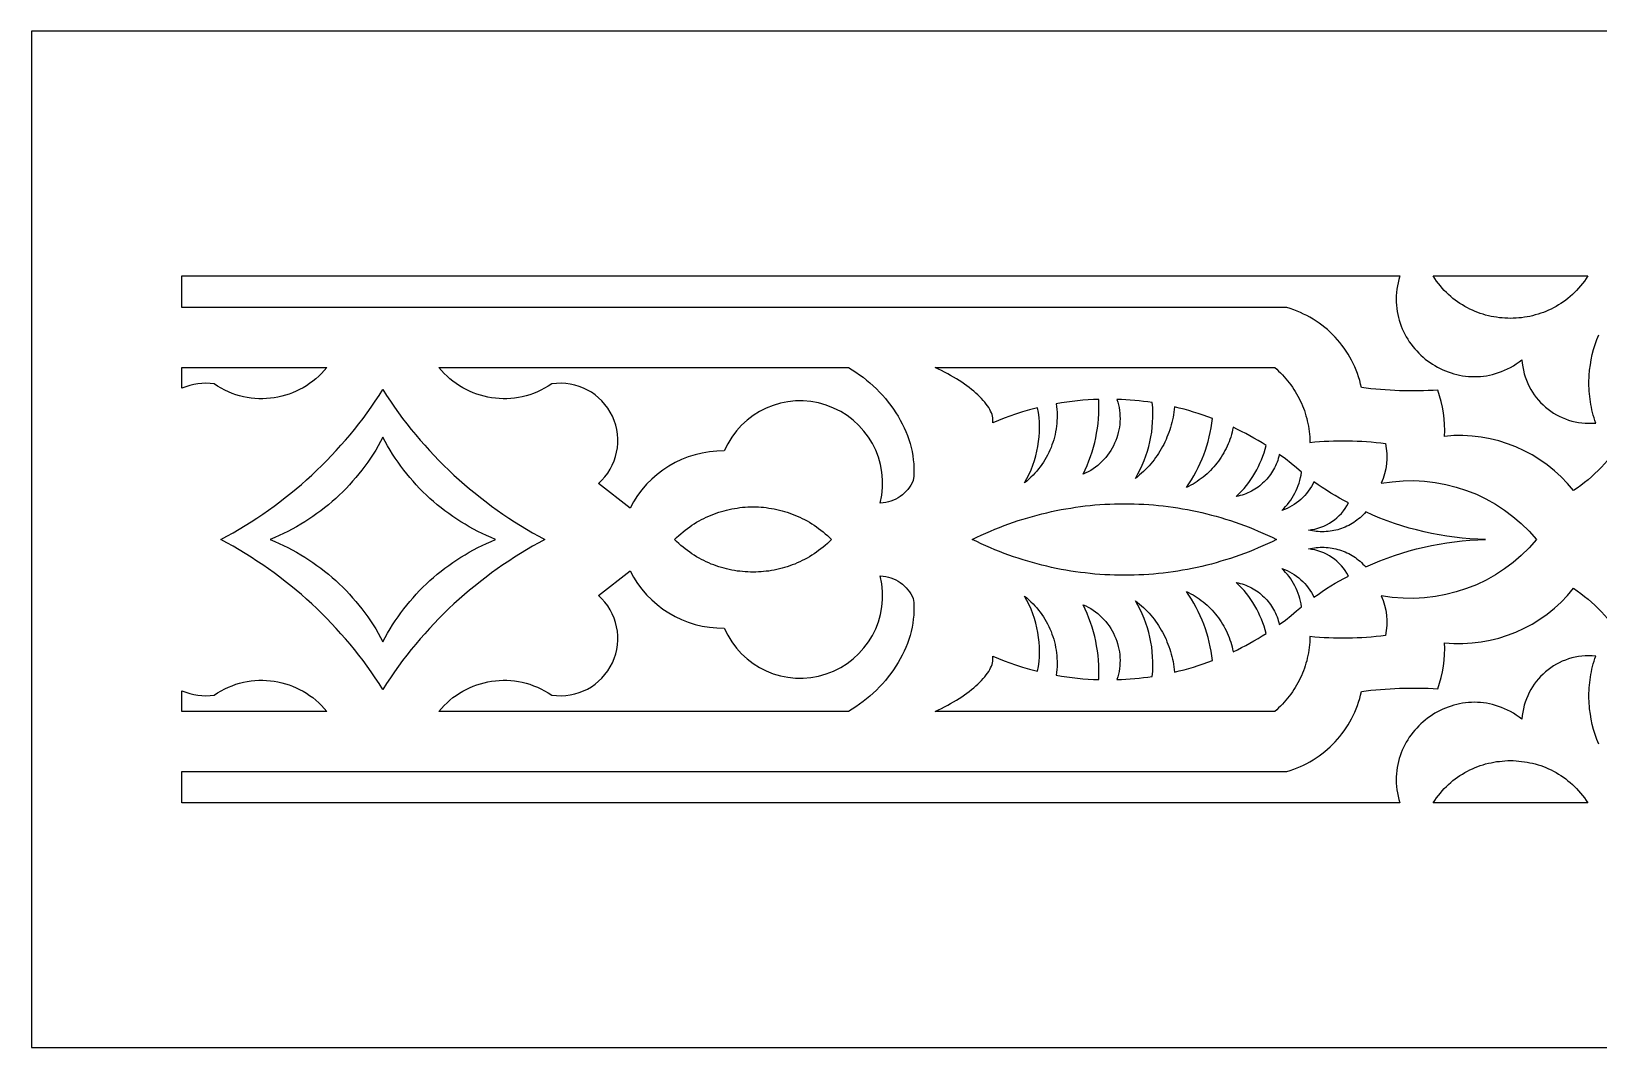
# Model space of a CAD drawing. Extents: x -375 to 375, y -213 to -78.
# Drawn here: x -375 to -166.9, y -212.5 to -77.5 of the extents above; entities that cross this region are included whole.
import ezdxf

# ---------------------------------------------------------------- set-up
doc = ezdxf.new("R2010")
doc.units = 0
doc.layers.add('LAYER_1', color=18, linetype='CONTINUOUS')

msp = doc.modelspace()

# ---------------------------------------------------------------- linework, layer by layer
at = {"layer": 'LAYER_1'}
for points in [[(-375, -212.51), (375, -212.51), (375, -77.51), (-375, -77.51)], [(-168.29, -110.01), (-168.52, -110.36), (-168.76, -110.69), (-169, -111.02), (-169.26, -111.33), (-169.52, -111.63), (-169.79, -111.92), (-170.07, -112.2), (-170.35, -112.47), (-170.64, -112.73), (-170.94, -112.98), (-171.24, -113.21), (-171.55, -113.44), (-171.87, -113.65), (-172.19, -113.86), (-172.52, -114.05), (-172.85, -114.23), (-173.18, -114.4), (-173.52, -114.56), (-173.87, -114.71), (-174.21, -114.85), (-174.56, -114.97), (-174.92, -115.09), (-175.28, -115.19), (-175.64, -115.29), (-176, -115.37), (-176.36, -115.44), (-176.73, -115.5), (-177.09, -115.55), (-177.46, -115.59), (-177.83, -115.62), (-178.2, -115.63), (-178.57, -115.64), (-178.94, -115.63), (-179.31, -115.62), (-179.68, -115.59), (-180.05, -115.55), (-180.42, -115.5), (-180.78, -115.44), (-181.15, -115.37), (-181.51, -115.29), (-181.87, -115.2), (-182.22, -115.09), (-182.58, -114.98), (-182.93, -114.85), (-183.28, -114.71), (-183.62, -114.56), (-183.96, -114.4), (-184.3, -114.23), (-184.63, -114.05), (-184.96, -113.86), (-185.28, -113.66), (-185.59, -113.44), (-185.9, -113.22), (-186.21, -112.98), (-186.51, -112.73), (-186.8, -112.48), (-187.08, -112.21), (-187.36, -111.93), (-187.63, -111.64), (-187.89, -111.33), (-188.15, -111.02), (-188.39, -110.7), (-188.63, -110.36), (-188.86, -110.01)], [(-328.32, -125.1), (-327.82, -125.89), (-327.3, -126.66), (-326.78, -127.42), (-326.24, -128.18), (-325.69, -128.92), (-325.12, -129.66), (-324.55, -130.38), (-323.96, -131.1), (-323.37, -131.81), (-322.76, -132.5), (-322.14, -133.19), (-321.51, -133.86), (-320.87, -134.53), (-320.21, -135.18), (-319.55, -135.82), (-318.88, -136.46), (-318.19, -137.08), (-317.5, -137.69), (-316.8, -138.29), (-316.08, -138.87), (-315.36, -139.45), (-314.62, -140.02), (-313.88, -140.57), (-313.13, -141.11), (-312.37, -141.64), (-311.6, -142.16), (-310.82, -142.67), (-310.03, -143.16), (-309.23, -143.64), (-308.43, -144.11), (-307.61, -144.57), (-306.79, -145.01), (-306.79, -145.01), (-306.79, -145.02), (-307.61, -145.46), (-308.43, -145.92), (-309.23, -146.39), (-310.03, -146.87), (-310.82, -147.36), (-311.6, -147.87), (-312.37, -148.39), (-313.13, -148.92), (-313.88, -149.46), (-314.62, -150.01), (-315.36, -150.58), (-316.08, -151.15), (-316.8, -151.74), (-317.5, -152.34), (-318.19, -152.95), (-318.88, -153.57), (-319.55, -154.2), (-320.21, -154.85), (-320.87, -155.5), (-321.51, -156.17), (-322.14, -156.84), (-322.76, -157.53), (-323.37, -158.22), (-323.96, -158.93), (-324.55, -159.64), (-325.12, -160.37), (-325.69, -161.1), (-326.24, -161.85), (-326.78, -162.6), (-327.3, -163.37), (-327.82, -164.14), (-328.32, -164.92), (-328.32, -164.92), (-328.32, -164.92), (-328.82, -164.14), (-329.34, -163.37), (-329.86, -162.6), (-330.4, -161.85), (-330.95, -161.1), (-331.51, -160.37), (-332.09, -159.64), (-332.67, -158.93), (-333.27, -158.22), (-333.88, -157.53), (-334.5, -156.84), (-335.13, -156.17), (-335.77, -155.5), (-336.42, -154.85), (-337.09, -154.2), (-337.76, -153.57), (-338.44, -152.95), (-339.14, -152.34), (-339.84, -151.74), (-340.56, -151.15), (-341.28, -150.58), (-342.01, -150.01), (-342.76, -149.46), (-343.51, -148.92), (-344.27, -148.39), (-345.04, -147.87), (-345.82, -147.36), (-346.61, -146.87), (-347.4, -146.39), (-348.21, -145.92), (-349.02, -145.46), (-349.85, -145.02), (-349.85, -145.01), (-349.85, -145.01), (-349.02, -144.57), (-348.21, -144.11), (-347.4, -143.64), (-346.61, -143.16), (-345.82, -142.67), (-345.04, -142.16), (-344.27, -141.64), (-343.51, -141.11), (-342.76, -140.57), (-342.01, -140.02), (-341.28, -139.45), (-340.56, -138.87), (-339.84, -138.29), (-339.14, -137.69), (-338.44, -137.08), (-337.76, -136.46), (-337.09, -135.82), (-336.42, -135.18), (-335.77, -134.53), (-335.13, -133.86), (-334.5, -133.19), (-333.88, -132.5), (-333.27, -131.81), (-332.67, -131.1), (-332.09, -130.38), (-331.51, -129.66), (-330.95, -128.92), (-330.4, -128.18), (-329.86, -127.42), (-329.34, -126.66), (-328.82, -125.89), (-328.32, -125.1), (-328.32, -125.1)], [(-313.35, -145.01), (-313.95, -144.76), (-314.55, -144.5), (-315.13, -144.22), (-315.72, -143.93), (-316.29, -143.63), (-316.85, -143.32), (-317.41, -142.99), (-317.96, -142.66), (-318.5, -142.31), (-319.04, -141.95), (-319.56, -141.58), (-320.08, -141.2), (-320.59, -140.8), (-321.09, -140.4), (-321.58, -139.98), (-322.06, -139.56), (-322.53, -139.12), (-322.99, -138.67), (-323.44, -138.22), (-323.88, -137.75), (-324.31, -137.27), (-324.73, -136.79), (-325.14, -136.29), (-325.54, -135.79), (-325.93, -135.27), (-326.3, -134.75), (-326.67, -134.22), (-327.02, -133.68), (-327.36, -133.13), (-327.69, -132.57), (-328.01, -132), (-328.32, -131.43), (-328.62, -132), (-328.94, -132.57), (-329.27, -133.13), (-329.62, -133.68), (-329.97, -134.22), (-330.33, -134.75), (-330.71, -135.27), (-331.1, -135.79), (-331.5, -136.29), (-331.91, -136.79), (-332.33, -137.27), (-332.76, -137.75), (-333.2, -138.22), (-333.65, -138.67), (-334.11, -139.12), (-334.58, -139.56), (-335.06, -139.98), (-335.55, -140.4), (-336.05, -140.8), (-336.56, -141.2), (-337.07, -141.58), (-337.6, -141.95), (-338.13, -142.31), (-338.68, -142.66), (-339.23, -142.99), (-339.78, -143.32), (-340.35, -143.63), (-340.92, -143.93), (-341.5, -144.22), (-342.09, -144.5), (-342.68, -144.76), (-343.29, -145.01), (-343.29, -145.01), (-343.29, -145.02), (-342.68, -145.27), (-342.09, -145.53), (-341.5, -145.81), (-340.92, -146.09), (-340.35, -146.4), (-339.78, -146.71), (-339.23, -147.03), (-338.68, -147.37), (-338.13, -147.72), (-337.6, -148.08), (-337.07, -148.45), (-336.56, -148.83), (-336.05, -149.23), (-335.55, -149.63), (-335.06, -150.05), (-334.58, -150.47), (-334.11, -150.91), (-333.65, -151.35), (-333.2, -151.81), (-332.76, -152.28), (-332.33, -152.75), (-331.91, -153.24), (-331.5, -153.73), (-331.1, -154.24), (-330.71, -154.75), (-330.33, -155.28), (-329.97, -155.81), (-329.62, -156.35), (-329.27, -156.9), (-328.94, -157.46), (-328.62, -158.02), (-328.32, -158.6), (-328.01, -158.02), (-327.69, -157.46), (-327.36, -156.9), (-327.02, -156.35), (-326.67, -155.81), (-326.3, -155.28), (-325.93, -154.75), (-325.54, -154.24), (-325.14, -153.73), (-324.73, -153.24), (-324.31, -152.75), (-323.88, -152.28), (-323.44, -151.81), (-322.99, -151.35), (-322.53, -150.91), (-322.06, -150.47), (-321.58, -150.05), (-321.09, -149.63), (-320.59, -149.23), (-320.08, -148.83), (-319.56, -148.45), (-319.04, -148.08), (-318.5, -147.72), (-317.96, -147.37), (-317.41, -147.03), (-316.85, -146.71), (-316.29, -146.4), (-315.72, -146.09), (-315.13, -145.81), (-314.55, -145.53), (-313.95, -145.27), (-313.35, -145.02), (-313.35, -145.01)], [(-289.58, -145.01), (-289.31, -144.75), (-289.03, -144.49), (-288.75, -144.24), (-288.46, -144), (-288.17, -143.76), (-287.88, -143.54), (-287.57, -143.32), (-287.27, -143.12), (-286.96, -142.92), (-286.65, -142.73), (-286.33, -142.54), (-286.01, -142.37), (-285.69, -142.21), (-285.37, -142.05), (-285.04, -141.9), (-284.71, -141.76), (-284.37, -141.63), (-284.04, -141.51), (-283.7, -141.39), (-283.36, -141.29), (-283.01, -141.19), (-282.67, -141.1), (-282.32, -141.02), (-281.98, -140.95), (-281.63, -140.88), (-281.28, -140.83), (-280.93, -140.78), (-280.57, -140.74), (-280.22, -140.72), (-279.87, -140.69), (-279.51, -140.68), (-279.16, -140.68), (-278.81, -140.68), (-278.45, -140.69), (-278.1, -140.72), (-277.75, -140.74), (-277.4, -140.78), (-277.05, -140.83), (-276.7, -140.88), (-276.35, -140.95), (-276, -141.02), (-275.65, -141.1), (-275.31, -141.19), (-274.97, -141.29), (-274.62, -141.39), (-274.29, -141.51), (-273.95, -141.63), (-273.62, -141.76), (-273.28, -141.9), (-272.96, -142.05), (-272.63, -142.21), (-272.31, -142.37), (-271.99, -142.54), (-271.67, -142.73), (-271.36, -142.92), (-271.05, -143.12), (-270.75, -143.32), (-270.45, -143.54), (-270.15, -143.76), (-269.86, -144), (-269.57, -144.24), (-269.29, -144.49), (-269.01, -144.75), (-268.74, -145.01), (-269.01, -145.28), (-269.29, -145.54), (-269.57, -145.79), (-269.86, -146.03), (-270.15, -146.26), (-270.45, -146.49), (-270.75, -146.7), (-271.05, -146.91), (-271.36, -147.11), (-271.67, -147.3), (-271.99, -147.48), (-272.31, -147.66), (-272.63, -147.82), (-272.96, -147.98), (-273.28, -148.13), (-273.62, -148.27), (-273.95, -148.4), (-274.29, -148.52), (-274.62, -148.63), (-274.97, -148.74), (-275.31, -148.84), (-275.65, -148.93), (-276, -149.01), (-276.35, -149.08), (-276.7, -149.14), (-277.05, -149.2), (-277.4, -149.24), (-277.75, -149.28), (-278.1, -149.31), (-278.45, -149.33), (-278.81, -149.35), (-279.16, -149.35), (-279.51, -149.35), (-279.87, -149.33), (-280.22, -149.31), (-280.57, -149.28), (-280.93, -149.24), (-281.28, -149.2), (-281.63, -149.14), (-281.98, -149.08), (-282.32, -149.01), (-282.67, -148.93), (-283.01, -148.84), (-283.36, -148.74), (-283.7, -148.63), (-284.04, -148.52), (-284.37, -148.4), (-284.71, -148.27), (-285.04, -148.13), (-285.37, -147.98), (-285.69, -147.82), (-286.01, -147.66), (-286.33, -147.48), (-286.65, -147.3), (-286.96, -147.11), (-287.27, -146.91), (-287.57, -146.7), (-287.88, -146.49), (-288.17, -146.26), (-288.46, -146.03), (-288.75, -145.79), (-289.03, -145.54), (-289.31, -145.28)], [(-250.05, -145.01), (-249.45, -144.72), (-248.85, -144.44), (-248.24, -144.17), (-247.64, -143.9), (-247.03, -143.65), (-246.41, -143.4), (-245.8, -143.17), (-245.18, -142.94), (-244.56, -142.72), (-243.94, -142.51), (-243.31, -142.31), (-242.69, -142.12), (-242.06, -141.94), (-241.43, -141.77), (-240.79, -141.61), (-240.16, -141.46), (-239.52, -141.31), (-238.89, -141.18), (-238.25, -141.05), (-237.61, -140.94), (-236.97, -140.83), (-236.32, -140.73), (-235.68, -140.64), (-235.04, -140.56), (-234.39, -140.49), (-233.75, -140.43), (-233.1, -140.38), (-232.45, -140.34), (-231.8, -140.31), (-231.16, -140.28), (-230.51, -140.27), (-229.86, -140.26), (-229.21, -140.27), (-228.56, -140.28), (-227.92, -140.3), (-227.27, -140.33), (-226.62, -140.38), (-225.97, -140.43), (-225.33, -140.49), (-224.68, -140.56), (-224.04, -140.63), (-223.39, -140.72), (-222.75, -140.82), (-222.11, -140.93), (-221.47, -141.04), (-220.83, -141.17), (-220.19, -141.3), (-219.55, -141.44), (-218.92, -141.6), (-218.28, -141.76), (-217.65, -141.93), (-217.02, -142.11), (-216.4, -142.3), (-215.77, -142.5), (-215.15, -142.71), (-214.52, -142.93), (-213.9, -143.16), (-213.29, -143.39), (-212.67, -143.64), (-212.06, -143.9), (-211.45, -144.16), (-210.85, -144.44), (-210.24, -144.72), (-209.64, -145.01), (-210.24, -145.31), (-210.85, -145.59), (-211.45, -145.87), (-212.06, -146.13), (-212.67, -146.39), (-213.29, -146.63), (-213.9, -146.87), (-214.52, -147.1), (-215.15, -147.32), (-215.77, -147.52), (-216.4, -147.72), (-217.02, -147.91), (-217.65, -148.1), (-218.28, -148.27), (-218.92, -148.43), (-219.55, -148.58), (-220.19, -148.73), (-220.83, -148.86), (-221.47, -148.99), (-222.11, -149.1), (-222.75, -149.21), (-223.39, -149.31), (-224.04, -149.39), (-224.68, -149.47), (-225.33, -149.54), (-225.97, -149.6), (-226.62, -149.65), (-227.27, -149.69), (-227.92, -149.72), (-228.56, -149.75), (-229.21, -149.76), (-229.86, -149.76), (-230.51, -149.76), (-231.16, -149.75), (-231.8, -149.72), (-232.45, -149.69), (-233.1, -149.65), (-233.75, -149.6), (-234.39, -149.53), (-235.04, -149.46), (-235.68, -149.39), (-236.32, -149.3), (-236.97, -149.2), (-237.61, -149.09), (-238.25, -148.98), (-238.89, -148.85), (-239.52, -148.72), (-240.16, -148.57), (-240.79, -148.42), (-241.43, -148.26), (-242.06, -148.08), (-242.69, -147.9), (-243.31, -147.71), (-243.94, -147.51), (-244.56, -147.3), (-245.18, -147.09), (-245.8, -146.86), (-246.41, -146.62), (-247.03, -146.38), (-247.64, -146.12), (-248.24, -145.86), (-248.85, -145.59), (-249.45, -145.3)], [(-188.86, -180.01), (-188.63, -179.67), (-188.39, -179.33), (-188.15, -179.01), (-187.89, -178.69), (-187.63, -178.39), (-187.36, -178.1), (-187.08, -177.82), (-186.8, -177.55), (-186.51, -177.29), (-186.21, -177.04), (-185.9, -176.81), (-185.59, -176.58), (-185.28, -176.37), (-184.96, -176.17), (-184.63, -175.97), (-184.3, -175.79), (-183.96, -175.62), (-183.62, -175.46), (-183.28, -175.31), (-182.93, -175.18), (-182.58, -175.05), (-182.22, -174.94), (-181.87, -174.83), (-181.51, -174.74), (-181.15, -174.66), (-180.78, -174.58), (-180.42, -174.52), (-180.05, -174.48), (-179.68, -174.44), (-179.31, -174.41), (-178.94, -174.39), (-178.57, -174.39), (-178.2, -174.39), (-177.83, -174.41), (-177.46, -174.44), (-177.09, -174.48), (-176.73, -174.53), (-176.36, -174.59), (-176, -174.66), (-175.64, -174.74), (-175.28, -174.83), (-174.92, -174.94), (-174.56, -175.05), (-174.21, -175.18), (-173.87, -175.32), (-173.52, -175.47), (-173.18, -175.63), (-172.85, -175.8), (-172.52, -175.98), (-172.19, -176.17), (-171.87, -176.37), (-171.55, -176.59), (-171.24, -176.81), (-170.94, -177.05), (-170.64, -177.3), (-170.35, -177.55), (-170.07, -177.82), (-169.79, -178.1), (-169.52, -178.39), (-169.26, -178.7), (-169, -179.01), (-168.76, -179.33), (-168.52, -179.67), (-168.29, -180.01)]]:
    msp.add_lwpolyline(points, close=True, dxfattribs=at)
for points in [[(-163.56, -131.58, -0.111005), (-170.21, -138.52, 0.256888), (-187.34, -131.31, 0.101651), (-188.23, -125.18, -0.046167), (-198.36, -124.84), (-198.47, -124.36), (-198.6, -123.89), (-198.74, -123.42), (-198.9, -122.96), (-199.07, -122.51), (-199.26, -122.07), (-199.46, -121.63), (-199.68, -121.21), (-199.91, -120.79), (-200.15, -120.38), (-200.41, -119.98), (-200.67, -119.59), (-200.96, -119.21), (-201.25, -118.84), (-201.55, -118.48), (-201.87, -118.13), (-202.2, -117.79), (-202.54, -117.46), (-202.89, -117.14), (-203.25, -116.84), (-203.62, -116.55), (-204, -116.27), (-204.39, -116), (-204.79, -115.74), (-205.2, -115.5), (-205.61, -115.27), (-206.04, -115.06), (-206.47, -114.86), (-206.91, -114.67), (-207.36, -114.5), (-207.81, -114.34), (-208.28, -114.19), (-328.32, -114.2), (-355, -114.2), (-355, -110.01), (-328.32, -110.01), (-193.27, -110.01), (-193.4, -110.46), (-193.5, -110.9), (-193.59, -111.34), (-193.66, -111.78), (-193.71, -112.21), (-193.74, -112.64), (-193.75, -113.07), (-193.75, -113.49), (-193.72, -113.9), (-193.68, -114.32), (-193.63, -114.72), (-193.55, -115.12), (-193.46, -115.51), (-193.36, -115.9), (-193.24, -116.28), (-193.11, -116.66), (-192.96, -117.03), (-192.79, -117.39), (-192.62, -117.74), (-192.43, -118.08), (-192.22, -118.42), (-192.01, -118.75), (-191.78, -119.07), (-191.54, -119.38), (-191.29, -119.68), (-191.03, -119.97), (-190.76, -120.25), (-190.48, -120.52), (-190.19, -120.79), (-189.89, -121.04), (-189.58, -121.27), (-189.26, -121.5), (-188.94, -121.72), (-188.61, -121.92), (-188.27, -122.12), (-187.92, -122.3), (-187.57, -122.46), (-187.21, -122.62), (-186.84, -122.76), (-186.47, -122.89), (-186.1, -123), (-185.72, -123.1), (-185.33, -123.19), (-184.95, -123.26), (-184.56, -123.31), (-184.16, -123.35), (-183.77, -123.38), (-183.37, -123.38), (-182.97, -123.38), (-182.57, -123.35), (-182.17, -123.31), (-181.77, -123.26), (-181.36, -123.18), (-180.96, -123.09), (-180.56, -122.98), (-180.16, -122.85), (-179.76, -122.7), (-179.36, -122.54), (-178.97, -122.36), (-178.58, -122.15), (-178.19, -121.93), (-177.8, -121.69), (-177.42, -121.42), (-177.05, -121.14), (-177.01, -121.61), (-176.94, -122.08), (-176.86, -122.54), (-176.75, -122.99), (-176.62, -123.42), (-176.46, -123.85), (-176.29, -124.27), (-176.1, -124.67), (-175.89, -125.07), (-175.66, -125.45), (-175.41, -125.81), (-175.15, -126.17), (-174.86, -126.51), (-174.57, -126.83), (-174.25, -127.14), (-173.93, -127.44), (-173.58, -127.71), (-173.23, -127.97), (-172.86, -128.22), (-172.48, -128.44), (-172.1, -128.65), (-171.69, -128.83), (-171.28, -129), (-170.87, -129.15), (-170.44, -129.28), (-170, -129.38), (-169.56, -129.46), (-169.11, -129.53), (-168.65, -129.56), (-168.19, -129.58), (-167.73, -129.57), (-167.26, -129.54), (-167.38, -129.19), (-167.48, -128.84), (-167.58, -128.49), (-167.67, -128.14), (-167.76, -127.79), (-167.83, -127.44), (-167.9, -127.08), (-167.96, -126.73), (-168.01, -126.38), (-168.05, -126.02), (-168.09, -125.67), (-168.11, -125.32), (-168.13, -124.96), (-168.15, -124.61), (-168.15, -124.26), (-168.15, -123.91), (-168.14, -123.56), (-168.12, -123.21), (-168.06, -122.51), (-167.97, -121.82), (-167.85, -121.13), (-167.71, -120.45), (-167.53, -119.78), (-167.33, -119.11), (-167.1, -118.46), (-166.84, -117.81)], [(-166.84, -172.21), (-167.1, -171.57), (-167.33, -170.91), (-167.53, -170.25), (-167.71, -169.58), (-167.85, -168.9), (-167.97, -168.21), (-168.06, -167.52), (-168.09, -167.17), (-168.12, -166.82), (-168.14, -166.47), (-168.15, -166.12), (-168.15, -165.77), (-168.15, -165.42), (-168.13, -165.06), (-168.11, -164.71), (-168.09, -164.36), (-168.05, -164), (-168.01, -163.65), (-167.96, -163.3), (-167.9, -162.94), (-167.83, -162.59), (-167.76, -162.24), (-167.67, -161.89), (-167.58, -161.54), (-167.48, -161.19), (-167.38, -160.84), (-167.26, -160.49), (-167.73, -160.46), (-168.19, -160.45), (-168.65, -160.46), (-169.11, -160.5), (-169.56, -160.56), (-170, -160.65), (-170.44, -160.75), (-170.87, -160.88), (-171.28, -161.03), (-171.69, -161.19), (-172.1, -161.38), (-172.48, -161.59), (-172.86, -161.81), (-173.23, -162.05), (-173.58, -162.31), (-173.93, -162.59), (-174.25, -162.89), (-174.57, -163.19), (-174.86, -163.52), (-175.15, -163.86), (-175.41, -164.21), (-175.66, -164.58), (-175.89, -164.96), (-176.1, -165.35), (-176.29, -165.76), (-176.46, -166.18), (-176.62, -166.6), (-176.75, -167.04), (-176.86, -167.49), (-176.94, -167.95), (-177.01, -168.41), (-177.05, -168.89), (-177.42, -168.6), (-177.8, -168.34), (-178.19, -168.1), (-178.58, -167.87), (-178.97, -167.67), (-179.36, -167.49), (-179.76, -167.32), (-180.16, -167.18), (-180.56, -167.05), (-180.96, -166.94), (-181.36, -166.85), (-181.77, -166.77), (-182.17, -166.71), (-182.57, -166.67), (-182.97, -166.65), (-183.37, -166.64), (-183.77, -166.65), (-184.16, -166.68), (-184.56, -166.72), (-184.95, -166.77), (-185.33, -166.84), (-185.72, -166.93), (-186.1, -167.03), (-186.47, -167.14), (-186.84, -167.27), (-187.21, -167.41), (-187.57, -167.56), (-187.92, -167.73), (-188.27, -167.91), (-188.61, -168.1), (-188.94, -168.31), (-189.26, -168.52), (-189.58, -168.75), (-189.89, -168.99), (-190.19, -169.24), (-190.48, -169.5), (-190.76, -169.77), (-191.03, -170.06), (-191.29, -170.35), (-191.54, -170.65), (-191.78, -170.96), (-192.01, -171.28), (-192.22, -171.61), (-192.43, -171.94), (-192.62, -172.29), (-192.79, -172.64), (-192.96, -173), (-193.11, -173.37), (-193.24, -173.74), (-193.36, -174.12), (-193.46, -174.51), (-193.55, -174.91), (-193.63, -175.31), (-193.68, -175.71), (-193.72, -176.12), (-193.75, -176.54), (-193.75, -176.96), (-193.74, -177.38), (-193.71, -177.81), (-193.66, -178.25), (-193.59, -178.68), (-193.5, -179.12), (-193.4, -179.57), (-193.27, -180.01), (-328.32, -180.01), (-355, -180.01), (-355, -175.83), (-328.32, -175.83), (-208.28, -175.83), (-207.81, -175.69), (-207.36, -175.53), (-206.91, -175.36), (-206.47, -175.17), (-206.04, -174.97), (-205.61, -174.76), (-205.2, -174.53), (-204.79, -174.28), (-204.39, -174.03), (-204, -173.76), (-203.62, -173.48), (-203.25, -173.19), (-202.89, -172.88), (-202.54, -172.57), (-202.2, -172.24), (-201.87, -171.9), (-201.55, -171.55), (-201.25, -171.19), (-200.96, -170.82), (-200.67, -170.44), (-200.41, -170.05), (-200.15, -169.65), (-199.91, -169.24), (-199.68, -168.82), (-199.46, -168.39), (-199.26, -167.96), (-199.07, -167.51), (-198.9, -167.06), (-198.74, -166.61), (-198.6, -166.14), (-198.47, -165.67), (-198.36, -165.19, -0.046167), (-188.23, -164.84, 0.101651), (-187.34, -158.72, 0.256888), (-170.21, -151.5, -0.111005), (-163.56, -158.45, -0.10951)]]:
    msp.add_lwpolyline(points, format="xyb", dxfattribs=at)
for points in [[(-335.75, -122.17), (-336.1, -122.58), (-336.46, -122.97), (-336.83, -123.33), (-337.22, -123.68), (-337.63, -124), (-338.05, -124.31), (-338.48, -124.59), (-338.92, -124.86), (-339.37, -125.1), (-339.83, -125.32), (-340.3, -125.52), (-340.78, -125.7), (-341.26, -125.85), (-341.75, -125.98), (-342.25, -126.1), (-342.75, -126.18), (-343.26, -126.25), (-343.77, -126.29), (-344.28, -126.31), (-344.79, -126.31), (-345.3, -126.28), (-345.82, -126.23), (-346.33, -126.15), (-346.84, -126.05), (-347.34, -125.92), (-347.84, -125.78), (-348.34, -125.6), (-348.83, -125.4), (-349.32, -125.18), (-349.8, -124.93), (-350.27, -124.65), (-350.73, -124.35, 0.143215), (-355, -124.93), (-355, -122.17)], [(-266.49, -122.17), (-265.99, -122.47), (-265.5, -122.79), (-265.01, -123.12), (-264.54, -123.47), (-264.08, -123.84), (-263.63, -124.22), (-263.19, -124.61), (-262.76, -125.01), (-262.35, -125.43), (-261.95, -125.86), (-261.57, -126.3), (-261.2, -126.75), (-260.85, -127.21), (-260.51, -127.69), (-260.19, -128.17), (-259.89, -128.65), (-259.61, -129.15), (-259.34, -129.66), (-259.09, -130.17), (-258.87, -130.68), (-258.66, -131.21), (-258.47, -131.74), (-258.31, -132.27), (-258.17, -132.8), (-258.05, -133.34), (-257.95, -133.89), (-257.88, -134.43), (-257.83, -134.98), (-257.81, -135.53), (-257.81, -136.08), (-257.83, -136.62), (-257.89, -137.17), (-258.03, -137.49), (-258.2, -137.79), (-258.39, -138.08), (-258.6, -138.35), (-258.82, -138.61), (-259.07, -138.85), (-259.33, -139.08), (-259.61, -139.29), (-259.9, -139.47), (-260.2, -139.64), (-260.52, -139.79), (-260.85, -139.91), (-261.19, -140.01), (-261.54, -140.09), (-261.9, -140.14), (-262.27, -140.17, 0.921403), (-282.99, -133.25, 0.286897), (-295.5, -140.86), (-299.69, -137.59), (-299.69, -137.59, 0.748834), (-305.9, -124.35), (-306.37, -124.65), (-306.84, -124.93), (-307.32, -125.18), (-307.8, -125.4), (-308.3, -125.6), (-308.79, -125.78), (-309.3, -125.92), (-309.8, -126.05), (-310.31, -126.15), (-310.82, -126.23), (-311.33, -126.28), (-311.85, -126.31), (-312.36, -126.31), (-312.87, -126.29), (-313.38, -126.25), (-313.88, -126.18), (-314.39, -126.1), (-314.88, -125.98), (-315.37, -125.85), (-315.86, -125.7), (-316.34, -125.52), (-316.81, -125.32), (-317.27, -125.1), (-317.72, -124.86), (-318.16, -124.59), (-318.59, -124.31), (-319.01, -124), (-319.41, -123.68), (-319.8, -123.33), (-320.18, -122.97), (-320.54, -122.58), (-320.88, -122.17)], [(-209.88, -122.17), (-209.62, -122.4), (-209.36, -122.64), (-209.11, -122.89), (-208.86, -123.14), (-208.62, -123.4), (-208.39, -123.66), (-208.17, -123.93), (-207.95, -124.21), (-207.74, -124.49), (-207.54, -124.78), (-207.34, -125.07), (-207.16, -125.37), (-206.98, -125.67), (-206.81, -125.97), (-206.64, -126.29), (-206.49, -126.6), (-206.34, -126.92), (-206.2, -127.24), (-206.08, -127.57), (-205.95, -127.9), (-205.84, -128.24), (-205.74, -128.58), (-205.64, -128.92), (-205.56, -129.26), (-205.48, -129.61), (-205.41, -129.96), (-205.35, -130.32), (-205.3, -130.67), (-205.27, -131.03), (-205.24, -131.39), (-205.21, -131.75), (-205.2, -132.12, -0.057143), (-195.18, -132.26, -0.156467), (-195.74, -137.55, -0.271558), (-175.14, -145.01, -0.271558), (-195.74, -152.48, -0.156467), (-195.18, -157.77, -0.057143), (-205.2, -157.91), (-205.21, -158.27), (-205.24, -158.64), (-205.27, -159), (-205.3, -159.35), (-205.35, -159.71), (-205.41, -160.06), (-205.48, -160.41), (-205.56, -160.76), (-205.64, -161.11), (-205.74, -161.45), (-205.84, -161.79), (-205.95, -162.12), (-206.08, -162.46), (-206.2, -162.78), (-206.34, -163.11), (-206.49, -163.43), (-206.64, -163.74), (-206.81, -164.05), (-206.98, -164.36), (-207.16, -164.66), (-207.34, -164.96), (-207.54, -165.25), (-207.74, -165.54), (-207.95, -165.82), (-208.17, -166.09), (-208.39, -166.36), (-208.62, -166.63), (-208.86, -166.89), (-209.11, -167.14), (-209.36, -167.38), (-209.62, -167.62), (-209.88, -167.86), (-254.98, -167.86), (-254.55, -167.66), (-254.13, -167.45), (-253.72, -167.24), (-253.31, -167.03), (-252.92, -166.81), (-252.53, -166.59), (-252.16, -166.36), (-251.79, -166.13), (-251.44, -165.9), (-251.09, -165.66), (-250.76, -165.43), (-250.44, -165.19), (-250.14, -164.95), (-249.84, -164.71), (-249.56, -164.46), (-249.29, -164.22), (-249.04, -163.98), (-248.81, -163.73), (-248.58, -163.49), (-248.38, -163.25), (-248.19, -163.01), (-248.02, -162.77), (-247.86, -162.53), (-247.73, -162.29), (-247.61, -162.06), (-247.51, -161.83), (-247.42, -161.6), (-247.36, -161.38), (-247.32, -161.16), (-247.3, -160.94), (-247.3, -160.73), (-247.32, -160.52), (-246.58, -160.83), (-245.83, -161.13), (-245.07, -161.4), (-244.31, -161.66), (-243.39, -161.96), (-242.46, -162.23), (-241.37, -162.52, 0.18174), (-243.1, -152.54), (-242.8, -152.78), (-242.52, -153.03), (-242.25, -153.28), (-241.98, -153.55), (-241.73, -153.82), (-241.48, -154.1), (-241.25, -154.38), (-241.02, -154.68), (-240.8, -154.97), (-240.6, -155.28), (-240.41, -155.59), (-240.22, -155.91), (-240.05, -156.23), (-239.88, -156.56), (-239.73, -156.89), (-239.59, -157.23), (-239.46, -157.57), (-239.34, -157.92), (-239.23, -158.27), (-239.14, -158.62), (-239.05, -158.98), (-238.98, -159.34), (-238.91, -159.7), (-238.86, -160.06), (-238.83, -160.43), (-238.8, -160.8), (-238.78, -161.17), (-238.78, -161.54), (-238.79, -161.92), (-238.81, -162.29), (-238.85, -162.66), (-238.9, -163.04), (-238.19, -163.16), (-237.49, -163.26), (-236.79, -163.36), (-236.08, -163.44), (-235.37, -163.5), (-234.67, -163.56), (-233.96, -163.6), (-233.25, -163.63), (-233.23, -162.98), (-233.23, -162.34), (-233.25, -161.7), (-233.29, -161.06), (-233.35, -160.42), (-233.43, -159.78), (-233.53, -159.15), (-233.65, -158.52), (-233.79, -157.9), (-233.95, -157.28), (-234.13, -156.67), (-234.34, -156.06), (-234.56, -155.45), (-234.8, -154.86), (-235.06, -154.27), (-235.34, -153.69), (-234.98, -153.84), (-234.64, -154.01), (-234.3, -154.2), (-233.98, -154.4), (-233.67, -154.62), (-233.37, -154.85), (-233.09, -155.1), (-232.82, -155.36), (-232.56, -155.63), (-232.31, -155.91), (-232.08, -156.2), (-231.86, -156.5), (-231.66, -156.82), (-231.47, -157.14), (-231.3, -157.47), (-231.14, -157.8), (-231, -158.15), (-230.87, -158.5), (-230.76, -158.85), (-230.66, -159.21), (-230.58, -159.57), (-230.51, -159.94), (-230.47, -160.31), (-230.44, -160.68), (-230.42, -161.05), (-230.43, -161.42), (-230.45, -161.79), (-230.49, -162.17), (-230.54, -162.54), (-230.62, -162.9), (-230.71, -163.27), (-230.83, -163.63), (-230.24, -163.61), (-229.65, -163.57), (-229.07, -163.53), (-228.48, -163.48), (-227.89, -163.43), (-227.31, -163.36), (-226.73, -163.28), (-226.15, -163.2), (-226.09, -162.54), (-226.07, -161.89), (-226.07, -161.23), (-226.1, -160.58), (-226.15, -159.93), (-226.22, -159.28), (-226.33, -158.63), (-226.46, -157.99), (-226.61, -157.36), (-226.79, -156.73), (-226.99, -156.11), (-227.22, -155.5), (-227.47, -154.9), (-227.74, -154.3), (-228.04, -153.72), (-228.37, -153.14), (-228.09, -153.36), (-227.82, -153.59), (-227.56, -153.82), (-227.3, -154.06), (-227.05, -154.3), (-226.81, -154.55), (-226.57, -154.81), (-226.35, -155.07), (-226.12, -155.33), (-225.91, -155.61), (-225.7, -155.88), (-225.5, -156.17), (-225.31, -156.45), (-225.13, -156.75), (-224.95, -157.04), (-224.78, -157.34), (-224.62, -157.65), (-224.47, -157.96), (-224.32, -158.27), (-224.19, -158.59), (-224.06, -158.91), (-223.94, -159.23), (-223.82, -159.56), (-223.72, -159.89), (-223.62, -160.23), (-223.54, -160.56), (-223.46, -160.9), (-223.39, -161.24), (-223.33, -161.59), (-223.28, -161.93), (-223.24, -162.28), (-223.2, -162.63), (-222.56, -162.48), (-221.92, -162.31), (-221.29, -162.14), (-220.66, -161.95), (-220.03, -161.75), (-219.4, -161.54), (-218.77, -161.32), (-218.15, -161.09), (-218.23, -160.47), (-218.32, -159.86), (-218.44, -159.25), (-218.57, -158.64), (-218.72, -158.04), (-218.89, -157.45), (-219.09, -156.86), (-219.29, -156.28), (-219.52, -155.71), (-219.77, -155.14), (-220.03, -154.58), (-220.31, -154.03), (-220.61, -153.48), (-220.93, -152.95), (-221.27, -152.42), (-221.62, -151.91), (-221.32, -152.06), (-221.02, -152.21), (-220.73, -152.38), (-220.45, -152.55), (-220.17, -152.73), (-219.9, -152.91), (-219.63, -153.11), (-219.37, -153.31), (-219.12, -153.52), (-218.87, -153.73), (-218.64, -153.96), (-218.4, -154.19), (-218.18, -154.42), (-217.96, -154.67), (-217.75, -154.91), (-217.55, -155.17), (-217.35, -155.43), (-217.16, -155.7), (-216.98, -155.97), (-216.81, -156.24), (-216.64, -156.53), (-216.49, -156.81), (-216.34, -157.11), (-216.2, -157.4), (-216.07, -157.7), (-215.95, -158.01), (-215.83, -158.32), (-215.73, -158.63), (-215.63, -158.95), (-215.55, -159.27), (-215.47, -159.59), (-215.4, -159.92), (-214.84, -159.65), (-214.29, -159.37), (-213.73, -159.08), (-213.18, -158.78), (-212.64, -158.48), (-212.09, -158.16), (-211.56, -157.83), (-211.02, -157.5), (-211.15, -157.01), (-211.3, -156.54), (-211.46, -156.07), (-211.64, -155.6), (-211.84, -155.15), (-212.05, -154.7), (-212.28, -154.26), (-212.52, -153.82), (-212.78, -153.4), (-213.05, -152.99), (-213.34, -152.58), (-213.64, -152.19), (-213.96, -151.8), (-214.29, -151.43), (-214.64, -151.07), (-215, -150.72), (-214.73, -150.78), (-214.47, -150.84), (-214.21, -150.92), (-213.96, -151), (-213.71, -151.1), (-213.46, -151.2), (-213.22, -151.31), (-212.98, -151.43), (-212.75, -151.56), (-212.53, -151.69), (-212.31, -151.83), (-212.09, -151.98), (-211.88, -152.14), (-211.68, -152.31), (-211.49, -152.48), (-211.3, -152.66), (-211.11, -152.85), (-210.94, -153.04), (-210.77, -153.24), (-210.6, -153.44), (-210.45, -153.65), (-210.3, -153.87), (-210.16, -154.09), (-210.03, -154.32), (-209.9, -154.55), (-209.79, -154.79), (-209.68, -155.03), (-209.58, -155.28), (-209.49, -155.53), (-209.41, -155.79), (-209.34, -156.05), (-209.28, -156.31), (-208.47, -155.72), (-207.68, -155.1), (-207, -154.51), (-206.31, -153.94), (-206.37, -153.58), (-206.45, -153.22), (-206.54, -152.87), (-206.64, -152.52), (-206.76, -152.18), (-206.89, -151.84), (-207.04, -151.51), (-207.2, -151.18), (-207.37, -150.86), (-207.56, -150.55), (-207.76, -150.25), (-207.97, -149.95), (-208.2, -149.67), (-208.43, -149.39), (-208.68, -149.12), (-208.94, -148.86), (-208.59, -148.99), (-208.25, -149.14), (-207.92, -149.31), (-207.6, -149.49), (-207.29, -149.68), (-206.99, -149.89), (-206.7, -150.11), (-206.42, -150.35), (-206.16, -150.6), (-205.9, -150.86), (-205.66, -151.14), (-205.44, -151.43), (-205.22, -151.73), (-205.02, -152.04), (-204.84, -152.36), (-204.67, -152.69), (-204.12, -152.3), (-203.57, -151.91), (-203.01, -151.54), (-202.44, -151.18), (-201.86, -150.83), (-201.28, -150.5), (-200.69, -150.18), (-200.09, -149.87), (-200.3, -149.5), (-200.52, -149.14), (-200.77, -148.81), (-201.03, -148.49), (-201.32, -148.18), (-201.62, -147.9), (-201.94, -147.64), (-202.28, -147.39), (-202.63, -147.17), (-202.99, -146.97), (-203.37, -146.79), (-203.76, -146.64), (-204.16, -146.51), (-204.57, -146.4), (-204.98, -146.32), (-205.41, -146.27), (-205.15, -146.21), (-204.88, -146.16), (-204.62, -146.12), (-204.36, -146.08), (-204.1, -146.06), (-203.83, -146.05), (-203.57, -146.04), (-203.31, -146.05), (-203.05, -146.06), (-202.79, -146.08), (-202.53, -146.11), (-202.27, -146.15), (-202.02, -146.2), (-201.76, -146.26), (-201.51, -146.32), (-201.26, -146.39), (-201.02, -146.48), (-200.78, -146.57), (-200.53, -146.67), (-200.3, -146.77), (-200.06, -146.89), (-199.83, -147.01), (-199.61, -147.14), (-199.39, -147.28), (-199.17, -147.42), (-198.96, -147.58), (-198.75, -147.74), (-198.55, -147.91), (-198.35, -148.09), (-198.16, -148.27), (-197.97, -148.46), (-197.79, -148.66), (-196.85, -148.25), (-195.91, -147.86), (-194.95, -147.49), (-193.99, -147.15), (-193.02, -146.83), (-192.04, -146.54), (-191.05, -146.27), (-190.05, -146.03), (-189.05, -145.81), (-188.04, -145.62), (-187.03, -145.46), (-186.01, -145.31), (-184.98, -145.2), (-183.96, -145.11), (-182.92, -145.05), (-181.89, -145.01), (-182.92, -144.98), (-183.96, -144.92), (-184.98, -144.83), (-186.01, -144.71), (-187.03, -144.57), (-188.04, -144.41), (-189.05, -144.21), (-190.05, -144), (-191.05, -143.75), (-192.04, -143.49), (-193.02, -143.19), (-193.99, -142.88), (-194.95, -142.53), (-195.91, -142.17), (-196.85, -141.78), (-197.79, -141.36), (-197.97, -141.56), (-198.16, -141.76), (-198.35, -141.94), (-198.55, -142.12), (-198.75, -142.29), (-198.96, -142.45), (-199.17, -142.6), (-199.39, -142.75), (-199.61, -142.89), (-199.83, -143.02), (-200.06, -143.14), (-200.3, -143.26), (-200.53, -143.36), (-200.78, -143.46), (-201.02, -143.55), (-201.26, -143.63), (-201.51, -143.71), (-201.76, -143.77), (-202.02, -143.83), (-202.27, -143.88), (-202.53, -143.91), (-202.79, -143.95), (-203.05, -143.97), (-203.31, -143.98), (-203.57, -143.98), (-203.83, -143.98), (-204.1, -143.97), (-204.36, -143.94), (-204.62, -143.91), (-204.88, -143.87), (-205.15, -143.82), (-205.41, -143.76), (-204.98, -143.7), (-204.57, -143.62), (-204.16, -143.52), (-203.76, -143.39), (-203.37, -143.23), (-202.99, -143.06), (-202.63, -142.86), (-202.28, -142.63), (-201.94, -142.39), (-201.62, -142.13), (-201.32, -141.84), (-201.03, -141.54), (-200.77, -141.22), (-200.52, -140.88), (-200.3, -140.53), (-200.09, -140.16), (-200.69, -139.85), (-201.28, -139.53), (-201.86, -139.19), (-202.44, -138.84), (-203.01, -138.48), (-203.57, -138.11), (-204.12, -137.73), (-204.67, -137.34), (-204.84, -137.67), (-205.02, -137.99), (-205.22, -138.3), (-205.44, -138.6), (-205.66, -138.89), (-205.9, -139.16), (-206.16, -139.43), (-206.42, -139.68), (-206.7, -139.91), (-206.99, -140.14), (-207.29, -140.35), (-207.6, -140.54), (-207.92, -140.72), (-208.25, -140.89), (-208.59, -141.03), (-208.94, -141.16), (-208.68, -140.91), (-208.43, -140.64), (-208.2, -140.36), (-207.97, -140.07), (-207.76, -139.78), (-207.56, -139.47), (-207.37, -139.16), (-207.2, -138.84), (-207.04, -138.52), (-206.89, -138.19), (-206.76, -137.85), (-206.64, -137.51), (-206.54, -137.16), (-206.45, -136.8), (-206.37, -136.45), (-206.31, -136.08), (-207, -135.51), (-207.68, -134.93), (-208.47, -134.31), (-209.28, -133.72), (-209.34, -133.98), (-209.41, -134.24), (-209.49, -134.5), (-209.58, -134.75), (-209.68, -135), (-209.79, -135.24), (-209.9, -135.48), (-210.03, -135.71), (-210.16, -135.94), (-210.3, -136.16), (-210.45, -136.37), (-210.6, -136.59), (-210.77, -136.79), (-210.94, -136.99), (-211.11, -137.18), (-211.3, -137.37), (-211.49, -137.55), (-211.68, -137.72), (-211.88, -137.88), (-212.09, -138.04), (-212.31, -138.19), (-212.53, -138.34), (-212.75, -138.47), (-212.98, -138.6), (-213.22, -138.72), (-213.46, -138.83), (-213.71, -138.93), (-213.96, -139.02), (-214.21, -139.11), (-214.47, -139.18), (-214.73, -139.25), (-215, -139.31), (-214.64, -138.96), (-214.29, -138.59), (-213.96, -138.22), (-213.64, -137.84), (-213.34, -137.45), (-213.05, -137.04), (-212.78, -136.63), (-212.52, -136.2), (-212.28, -135.77), (-212.05, -135.33), (-211.84, -134.88), (-211.64, -134.42), (-211.46, -133.96), (-211.3, -133.49), (-211.15, -133.01), (-211.02, -132.53), (-211.56, -132.19), (-212.09, -131.87), (-212.64, -131.55), (-213.18, -131.24), (-213.73, -130.95), (-214.29, -130.66), (-214.84, -130.38), (-215.4, -130.11), (-215.47, -130.43), (-215.55, -130.76), (-215.63, -131.08), (-215.73, -131.4), (-215.83, -131.71), (-215.95, -132.02), (-216.07, -132.32), (-216.2, -132.63), (-216.34, -132.92), (-216.49, -133.21), (-216.64, -133.5), (-216.81, -133.78), (-216.98, -134.06), (-217.16, -134.33), (-217.35, -134.6), (-217.55, -134.86), (-217.75, -135.11), (-217.96, -135.36), (-218.18, -135.6), (-218.4, -135.84), (-218.64, -136.07), (-218.87, -136.29), (-219.12, -136.51), (-219.37, -136.72), (-219.63, -136.92), (-219.9, -137.11), (-220.17, -137.3), (-220.45, -137.48), (-220.73, -137.65), (-221.02, -137.81), (-221.32, -137.97), (-221.62, -138.12), (-221.27, -137.6), (-220.93, -137.08), (-220.61, -136.54), (-220.31, -136), (-220.03, -135.45), (-219.77, -134.89), (-219.52, -134.32), (-219.29, -133.75), (-219.09, -133.16), (-218.89, -132.58), (-218.72, -131.98), (-218.57, -131.38), (-218.44, -130.78), (-218.32, -130.17), (-218.23, -129.55), (-218.15, -128.94), (-218.77, -128.71), (-219.4, -128.49), (-220.03, -128.28), (-220.66, -128.08), (-221.29, -127.89), (-221.92, -127.71), (-222.56, -127.55), (-223.2, -127.39), (-223.24, -127.74), (-223.28, -128.09), (-223.33, -128.44), (-223.39, -128.78), (-223.46, -129.12), (-223.54, -129.46), (-223.62, -129.8), (-223.72, -130.13), (-223.82, -130.46), (-223.94, -130.79), (-224.06, -131.12), (-224.19, -131.44), (-224.32, -131.75), (-224.47, -132.07), (-224.62, -132.38), (-224.78, -132.68), (-224.95, -132.98), (-225.13, -133.28), (-225.31, -133.57), (-225.5, -133.86), (-225.7, -134.14), (-225.91, -134.42), (-226.12, -134.69), (-226.35, -134.96), (-226.57, -135.22), (-226.81, -135.48), (-227.05, -135.73), (-227.3, -135.97), (-227.56, -136.21), (-227.82, -136.44), (-228.09, -136.67), (-228.37, -136.89), (-228.04, -136.31), (-227.74, -135.73), (-227.47, -135.13), (-227.22, -134.53), (-226.99, -133.91), (-226.79, -133.29), (-226.61, -132.67), (-226.46, -132.03), (-226.33, -131.39), (-226.22, -130.75), (-226.15, -130.1), (-226.1, -129.45), (-226.07, -128.8), (-226.07, -128.14), (-226.09, -127.48), (-226.15, -126.83), (-226.73, -126.74), (-227.31, -126.67), (-227.89, -126.6), (-228.48, -126.54), (-229.07, -126.49), (-229.65, -126.45), (-230.24, -126.42), (-230.83, -126.4), (-230.71, -126.76), (-230.62, -127.12), (-230.54, -127.49), (-230.49, -127.86), (-230.45, -128.23), (-230.43, -128.6), (-230.42, -128.98), (-230.44, -129.35), (-230.47, -129.72), (-230.51, -130.09), (-230.58, -130.46), (-230.66, -130.82), (-230.76, -131.18), (-230.87, -131.53), (-231, -131.88), (-231.14, -132.22), (-231.3, -132.56), (-231.47, -132.89), (-231.66, -133.21), (-231.86, -133.52), (-232.08, -133.83), (-232.31, -134.12), (-232.56, -134.4), (-232.82, -134.67), (-233.09, -134.93), (-233.37, -135.17), (-233.67, -135.41), (-233.98, -135.62), (-234.3, -135.83), (-234.64, -136.01), (-234.98, -136.18), (-235.34, -136.34), (-235.06, -135.76), (-234.8, -135.17), (-234.56, -134.57), (-234.34, -133.97), (-234.13, -133.36), (-233.95, -132.75), (-233.79, -132.13), (-233.65, -131.5), (-233.53, -130.88), (-233.43, -130.24), (-233.35, -129.61), (-233.29, -128.97), (-233.25, -128.33), (-233.23, -127.69), (-233.23, -127.04), (-233.25, -126.4), (-233.96, -126.43), (-234.67, -126.47), (-235.37, -126.52), (-236.08, -126.59), (-236.79, -126.67), (-237.49, -126.76), (-238.19, -126.87), (-238.9, -126.99), (-238.85, -127.36), (-238.81, -127.74), (-238.79, -128.11), (-238.78, -128.48), (-238.78, -128.86), (-238.8, -129.23), (-238.83, -129.59), (-238.86, -129.96), (-238.91, -130.33), (-238.98, -130.69), (-239.05, -131.05), (-239.14, -131.41), (-239.23, -131.76), (-239.34, -132.11), (-239.46, -132.46), (-239.59, -132.8), (-239.73, -133.13), (-239.88, -133.47), (-240.05, -133.8), (-240.22, -134.12), (-240.41, -134.44), (-240.6, -134.75), (-240.8, -135.05), (-241.02, -135.35), (-241.25, -135.64), (-241.48, -135.93), (-241.73, -136.21), (-241.98, -136.48), (-242.25, -136.74), (-242.52, -137), (-242.8, -137.25), (-243.1, -137.48, 0.18174), (-241.37, -127.51), (-241.92, -127.65), (-242.46, -127.8), (-243.39, -128.07), (-244.31, -128.36), (-245.07, -128.62), (-245.83, -128.9), (-246.58, -129.19), (-247.32, -129.5), (-247.3, -129.3), (-247.3, -129.08), (-247.32, -128.87), (-247.36, -128.65), (-247.42, -128.43), (-247.51, -128.2), (-247.61, -127.97), (-247.73, -127.73), (-247.86, -127.5), (-248.02, -127.26), (-248.19, -127.02), (-248.38, -126.78), (-248.58, -126.54), (-248.81, -126.3), (-249.04, -126.05), (-249.29, -125.81), (-249.56, -125.56), (-249.84, -125.32), (-250.14, -125.08), (-250.44, -124.84), (-250.76, -124.6), (-251.09, -124.36), (-251.44, -124.13), (-251.79, -123.9), (-252.16, -123.67), (-252.53, -123.44), (-252.92, -123.22), (-253.31, -123), (-253.72, -122.78), (-254.13, -122.57), (-254.55, -122.37), (-254.98, -122.17)], [(-295.5, -149.17, 0.286897), (-282.99, -156.78, 0.921403), (-262.27, -149.86), (-261.9, -149.88), (-261.54, -149.94), (-261.19, -150.01), (-260.85, -150.11), (-260.52, -150.24), (-260.2, -150.38), (-259.9, -150.55), (-259.61, -150.74), (-259.33, -150.95), (-259.07, -151.17), (-258.82, -151.42), (-258.6, -151.68), (-258.39, -151.95), (-258.2, -152.24), (-258.03, -152.54), (-257.89, -152.86), (-257.83, -153.4), (-257.81, -153.95), (-257.81, -154.5), (-257.83, -155.05), (-257.88, -155.59), (-257.95, -156.14), (-258.05, -156.68), (-258.17, -157.22), (-258.31, -157.76), (-258.47, -158.29), (-258.66, -158.82), (-258.87, -159.34), (-259.09, -159.86), (-259.34, -160.37), (-259.61, -160.88), (-259.89, -161.37), (-260.19, -161.86), (-260.51, -162.34), (-260.85, -162.81), (-261.2, -163.27), (-261.57, -163.73), (-261.95, -164.17), (-262.35, -164.6), (-262.76, -165.01), (-263.19, -165.42), (-263.63, -165.81), (-264.08, -166.19), (-264.54, -166.55), (-265.01, -166.9), (-265.5, -167.24), (-265.99, -167.56), (-266.49, -167.86), (-320.88, -167.85), (-320.54, -167.45), (-320.18, -167.06), (-319.8, -166.69), (-319.41, -166.35), (-319.01, -166.02), (-318.59, -165.72), (-318.16, -165.43), (-317.72, -165.17), (-317.27, -164.93), (-316.81, -164.71), (-316.34, -164.51), (-315.86, -164.33), (-315.37, -164.18), (-314.88, -164.04), (-314.39, -163.93), (-313.88, -163.84), (-313.38, -163.78), (-312.87, -163.74), (-312.36, -163.72), (-311.85, -163.72), (-311.33, -163.75), (-310.82, -163.8), (-310.31, -163.88), (-309.8, -163.98), (-309.3, -164.1), (-308.79, -164.25), (-308.3, -164.43), (-307.8, -164.63), (-307.32, -164.85), (-306.84, -165.1), (-306.37, -165.38), (-305.9, -165.68, 0.748834), (-299.69, -152.44), (-299.69, -152.44)], [(-350.73, -165.68), (-350.27, -165.38), (-349.8, -165.1), (-349.32, -164.85), (-348.83, -164.63), (-348.34, -164.43), (-347.84, -164.25), (-347.34, -164.1), (-346.84, -163.98), (-346.33, -163.88), (-345.82, -163.8), (-345.3, -163.75), (-344.79, -163.72), (-344.28, -163.72), (-343.77, -163.74), (-343.26, -163.78), (-342.75, -163.84), (-342.25, -163.93), (-341.75, -164.04), (-341.26, -164.18), (-340.78, -164.33), (-340.3, -164.51), (-339.83, -164.71), (-339.37, -164.93), (-338.92, -165.17), (-338.48, -165.43), (-338.05, -165.72), (-337.63, -166.02), (-337.22, -166.35), (-336.83, -166.69), (-336.46, -167.06), (-336.1, -167.45), (-335.75, -167.85), (-355, -167.86), (-355, -165.1, 0.143215)]]:
    msp.add_lwpolyline(points, format="xyb", close=True, dxfattribs=at)

doc.saveas('drawing.dxf')
